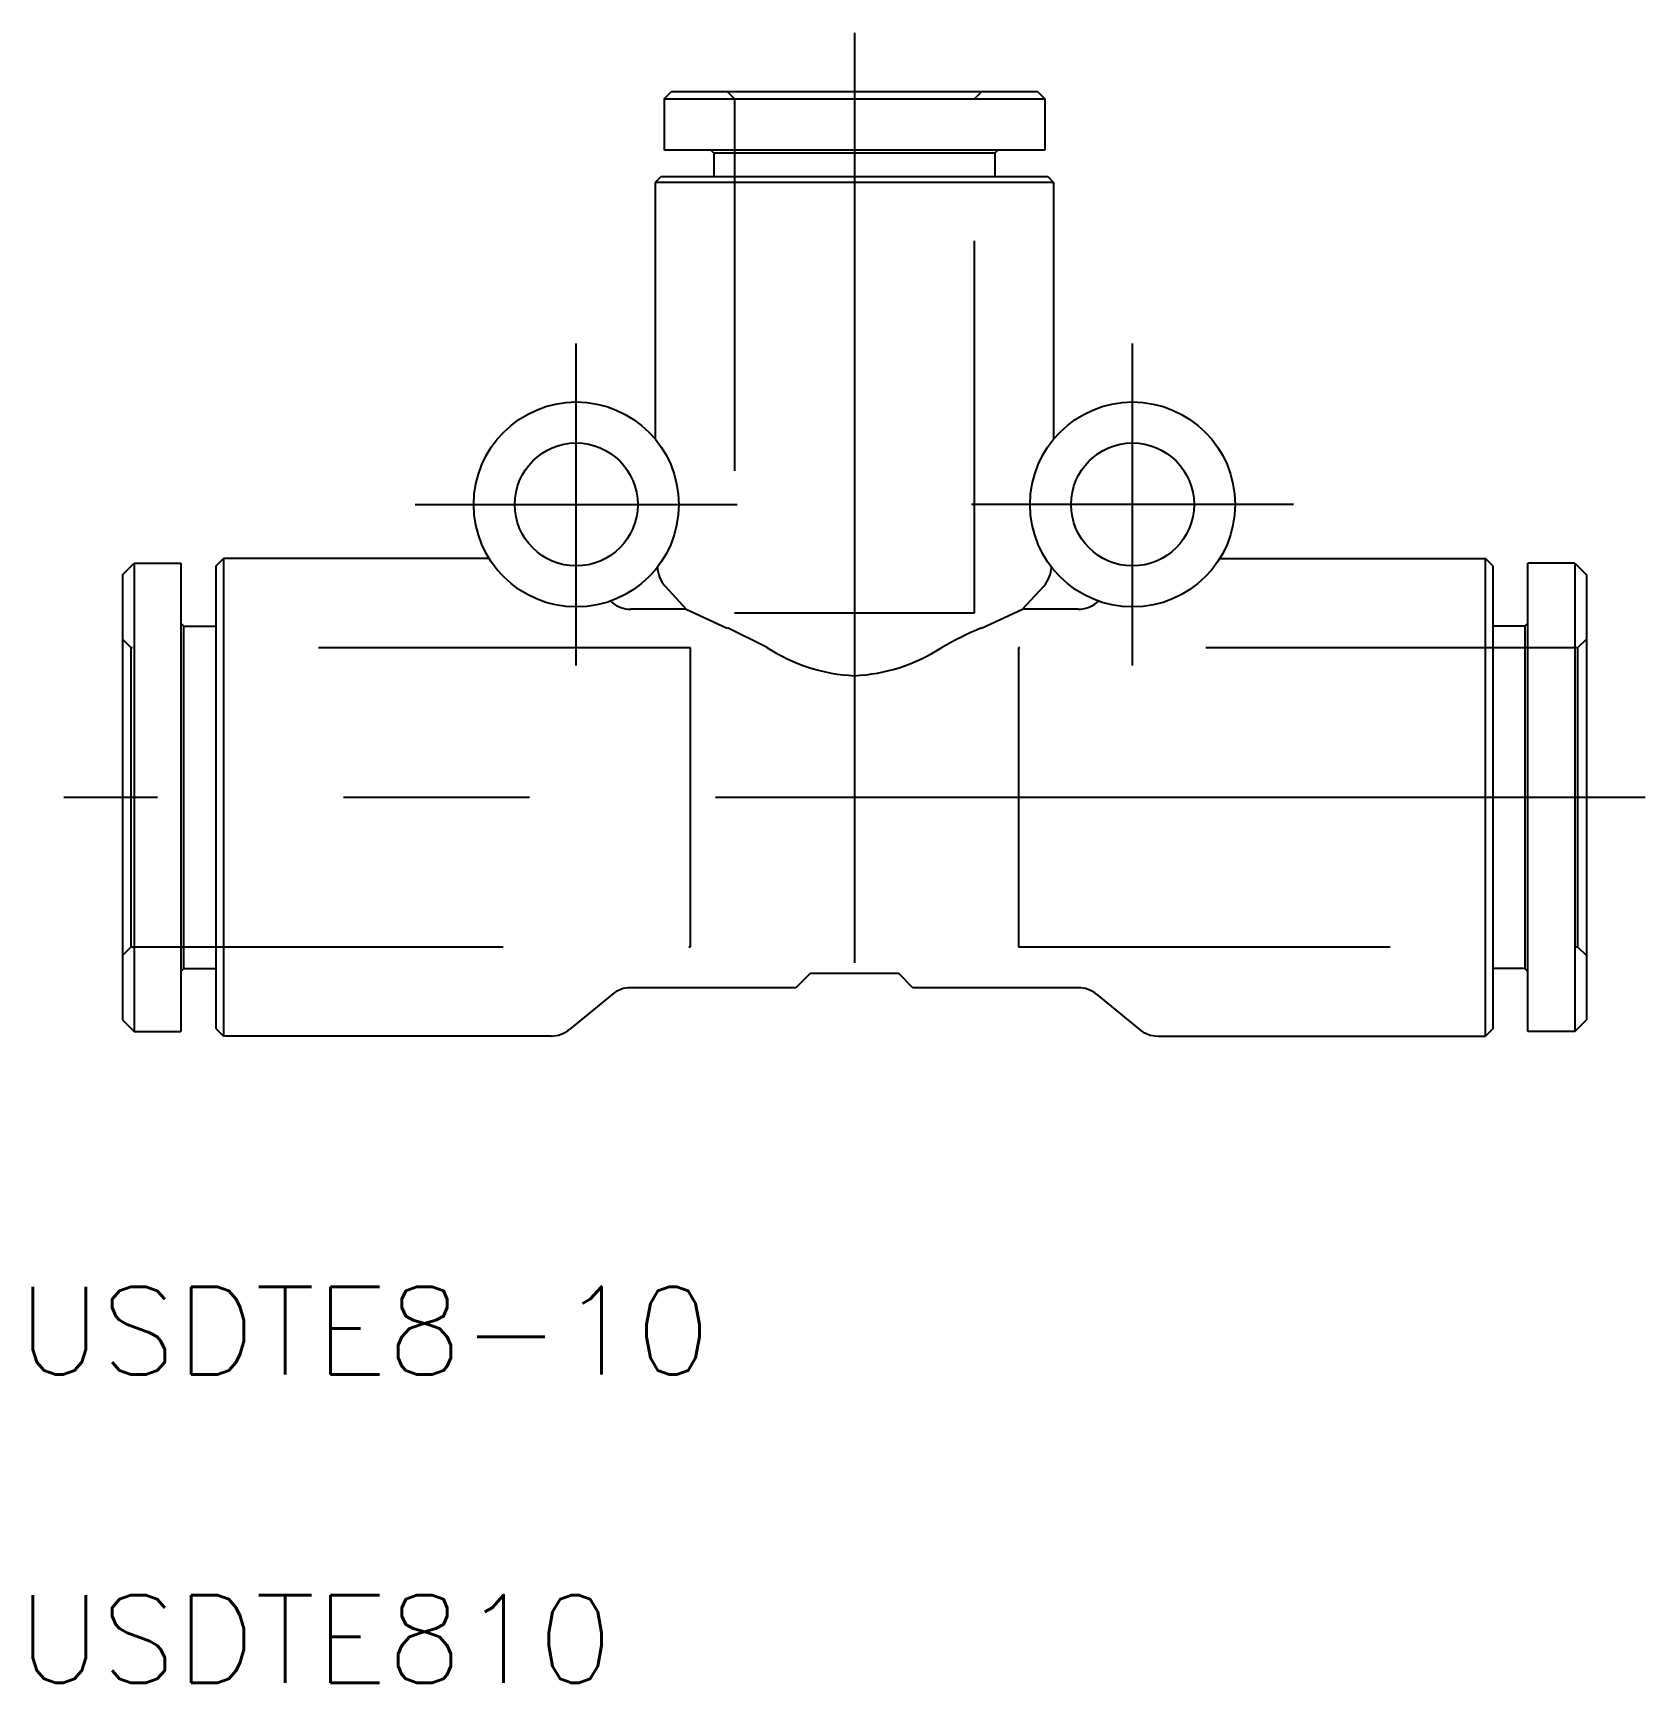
# Model space of a CAD drawing. Extents: x -28.1 to 59.3, y -30.2 to 26.1.
# Drawn here: x -28.1 to 27, y -30.2 to 26.1 of the extents above; entities that cross this region are included whole.
import ezdxf

# ---------------------------------------------------------------- set-up
doc = ezdxf.new("R2010")
doc.units = 0
doc.linetypes.add('CENTER', pattern=[50.8, 31.75, -6.35, 6.35, -6.35])
doc.linetypes.add('DASHED', pattern=[19.05, 12.7, -6.35])
doc.layers.get('0').update_dxf_attribs({"linetype": 'CONTINUOUS'})
doc.layers.add('CENTER', color=1, linetype='CENTER')
doc.styles.get("Standard").update_dxf_attribs({"font": 'txt.shx', "height": 3, "bigfont": 'bigfont.shx'})

msp = doc.modelspace()

# ---------------------------------------------------------------- linework, layer by layer
at = {"color": 7, "linetype": 'CONTINUOUS'}
for p, q in [((-6.5, 23.85), (-6.25, 24.1)), ((-6.5, 23.85), (6.5, 23.85)), ((-6.5, 23.85), (-6.5, 22.1)), ((-6.25, 24.1), (6.25, 24.1)), ((6.25, 24.1), (6.5, 23.85)), ((6.5, 23.85), (6.5, 22.1)), ((6.5, 22.1), (-6.5, 22.1)), ((-4.8, 22), (-4.9, 22.1)), ((4.8, 22), (-4.8, 22)), ((-4.8, 22), (-4.8, 21.2)), ((4.8, 22), (4.9, 22.1)), ((4.8, 22), (4.8, 21.2)), ((-6.6, 21.2), (-6.8, 21)), ((-6.8, 21), (-6.8, 12.227)), ((6.8, 21), (-6.8, 21)), ((-6.6, 21.2), (6.6, 21.2)), ((6.6, 21.2), (6.8, 21)), ((6.8, 21), (6.8, 12.227)), ((-25, 7.6), (-24.6, 8)), ((-24.6, 8), (-24.6, -8)), ((-24.6, 8), (-23, 8)), ((-23, 8), (-23, -8)), ((-21.8, 7.9), (-21.55, 8.15)), ((-21.8, -7.9), (-21.8, 7.9)), ((-21.55, 8.15), (-21.55, -8.15)), ((-12.471, 8.15), (-21.55, 8.15)), ((12.471, 8.15), (21.55, 8.15)), ((21.55, -8.15), (21.55, 8.15)), ((21.8, 7.9), (21.55, 8.15)), ((21.8, 7.9), (21.8, -7.9)), ((23, -8), (23, 8)), ((24.6, 8), (23, 8)), ((24.6, 8), (24.6, -8)), ((24.6, 8), (25, 7.6)), ((-25, 7.6), (-25, -7.6)), ((25, 7.6), (25, -7.6)), ((-6.467, 7.215), (-5.744, 6.423)), ((5.744, 6.423), (6.467, 7.215)), ((-8.333, 6.7), (-8.277, 6.654)), ((-5.744, 6.423), (-7.641, 6.423)), ((-5.744, 6.423), (-4.344, 5.78)), ((4.344, 5.78), (5.744, 6.423)), ((7.641, 6.423), (5.744, 6.423)), ((8.277, 6.654), (8.333, 6.7)), ((-22.9, 5.85), (-23, 5.95)), ((-22.9, -5.85), (-22.9, 5.85)), ((-22.9, 5.85), (-21.8, 5.85)), ((-4.336, 5.797), (-2.982, 5.128)), ((22.9, 5.85), (21.8, 5.85)), ((22.9, 5.85), (23, 5.95)), ((22.9, 5.85), (22.9, -5.85)), ((-22.9, -5.85), (-23, -5.95)), ((-22.9, -5.85), (-21.8, -5.85)), ((-1.5, -6), (-2, -6.5)), ((-1.5, -6), (1.5, -6)), ((2, -6.5), (1.5, -6)), ((22.9, -5.85), (21.8, -5.85)), ((22.9, -5.85), (23, -5.95)), ((-8.277, -6.729), (-9.723, -7.921)), ((-2, -6.5), (-7.641, -6.5)), ((7.641, -6.5), (2, -6.5)), ((8.277, -6.729), (9.723, -7.921)), ((-25, -7.6), (-24.6, -8)), ((24.6, -8), (25, -7.6)), ((-24.6, -8), (-23, -8)), ((-21.8, -7.9), (-21.55, -8.15)), ((-10.359, -8.15), (-21.55, -8.15)), ((10.359, -8.15), (21.55, -8.15)), ((21.8, -7.9), (21.55, -8.15)), ((24.6, -8), (23, -8))]:
    msp.add_line(p, q, dxfattribs=at)
at = {"color": 3, "linetype": 'DASHED'}
for p, q in [((-4.35, 24.1), (-4.1, 23.85)), ((-4.1, 23.85), (-4.1, 6.3)), ((-4.1, 23.85), (4.1, 23.85)), ((4.1, 23.85), (4.35, 24.1)), ((4.1, 6.3), (4.1, 23.85)), ((-4.1, 6.3), (4.1, 6.3)), ((-24.7, 5.1), (-25, 5.4)), ((-24.7, -5.1), (-24.7, 5.1)), ((-5.6, 5.1), (-24.7, 5.1)), ((-5.6, -5.1), (-5.6, 5.1)), ((5.6, 5.1), (5.6, -5.1)), ((24.7, 5.1), (5.6, 5.1)), ((25, 5.4), (24.7, 5.1)), ((24.7, 5.1), (24.7, -5.1)), ((-25, -5.4), (-24.7, -5.1)), ((-24.7, -5.1), (-5.6, -5.1)), ((5.6, -5.1), (24.7, -5.1)), ((24.7, -5.1), (25, -5.4))]:
    msp.add_line(p, q, dxfattribs=at)
at = {"color": 7, "linetype": 'CONTINUOUS'}
for centre, radius in [((-9.5, 10), 3.5), ((9.5, 10), 3.5), ((-9.5, 10), 2.1), ((9.5, 10), 2.1)]:
    msp.add_circle(centre, radius, dxfattribs=at)
for centre, radius, start, end in [((-5.732, 7.885), 0.994, 181.0741, 222.3815), ((5.732, 7.885), 0.994, 317.6185, 358.9259), ((-7.64, 7.416), 0.994, 230.1107, 269.9431), ((7.64, 7.416), 0.994, 270.0569, 309.8893), ((8.919, -5.186), 11.888, 112.6467, 119.9313), ((0.292, 10.176), 6.03, 237.0473, 267.2235), ((-0.299, 10.198), 6.052, 272.8342, 302.895), ((-7.641, -7.5), 1, 90, 129.5226), ((7.641, -7.5), 1, 50.4774, 90), ((-10.359, -7.15), 1, 270, 309.5226), ((10.359, -7.15), 1, 230.4774, 270)]:
    msp.add_arc(centre, radius, start, end, dxfattribs=at)
at = {"layer": 'CENTER', "color": 1, "linetype": 'CENTER'}
for p, q in [((0, 26.1), (0, -10.152)), ((-9.5, 4.5), (-9.5, 15.5)), ((9.5, 4.5), (9.5, 15.5)), ((-15, 10), (-4, 10)), ((15, 10), (4, 10)), ((27, 0), (-27, 0))]:
    msp.add_line(p, q, dxfattribs=at)

# ---------------------------------------------------------------- texts
at = {"color": 7, "linetype": 'CONTINUOUS'}
for s, p in [('USDTE8-10', (-28.568, -19.712)), ('USDTE810', (-28.568, -30.243))]:
    msp.add_text(s, height=3, dxfattribs=at).set_placement(p)

doc.saveas('drawing.dxf')
